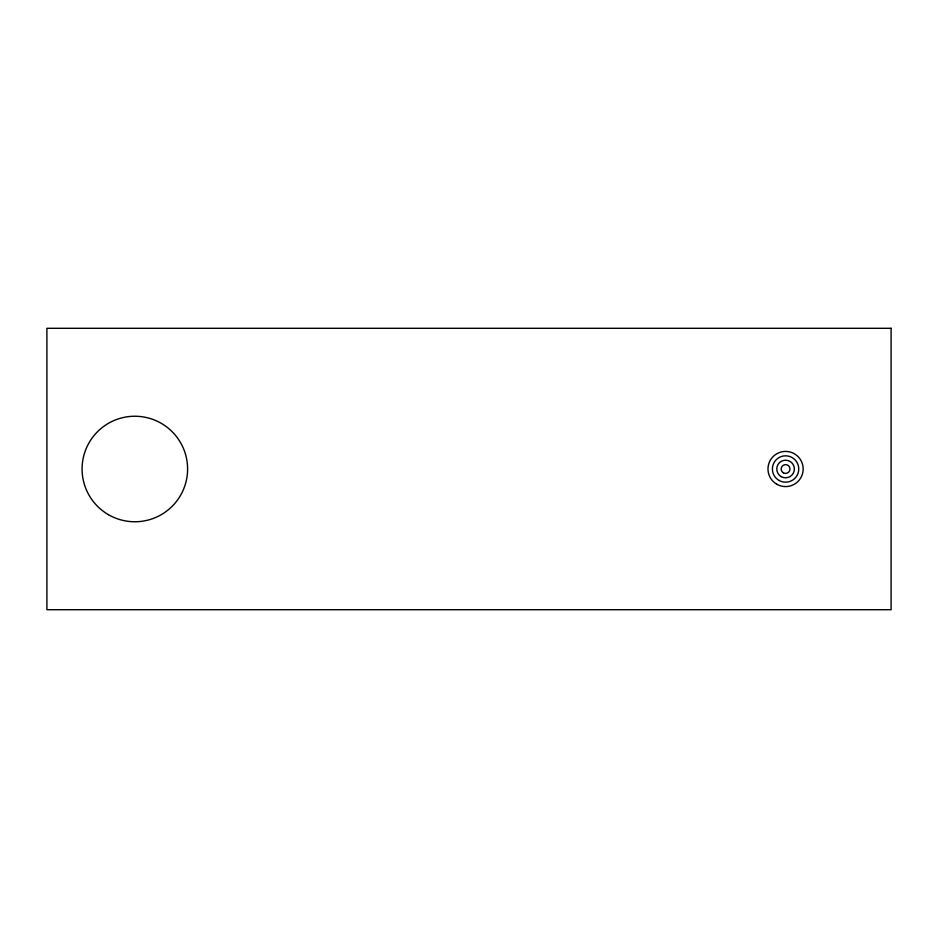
<?xml version="1.0" encoding="UTF-8"?>
<svg xmlns="http://www.w3.org/2000/svg" width="938" height="938" viewBox="0 0 938 938"><rect width="100%" height="100%" fill="white"/><g stroke="black" fill="none" stroke-linecap="round" stroke-linejoin="round"><path stroke-width="1.41" d="M891.1 328.3L46.9 328.3L46.9 609.7L891.1 609.7L891.1 328.3M776.781 484.231A17.588 17.588 0 0 0 803.163 469A17.588 17.588 0 0 0 776.781 453.769A17.588 17.588 0 0 0 776.781 484.231M778.986 480.42A13.191 13.191 0 0 0 798.766 469A13.191 13.191 0 0 0 778.986 457.58A13.191 13.191 0 0 0 778.986 480.42M781.178 476.621A8.794 8.794 0 0 0 794.369 469A8.794 8.794 0 0 0 781.178 461.379A8.794 8.794 0 0 0 781.178 476.621M783.371 472.811A4.397 4.397 0 0 0 789.972 469A4.397 4.397 0 0 0 783.371 465.189A4.397 4.397 0 0 0 783.371 472.811M108.456 514.692A52.763 52.763 0 0 0 187.6 469A52.763 52.763 0 0 0 108.456 423.308A52.763 52.763 0 0 0 108.456 514.692"/></g></svg>
